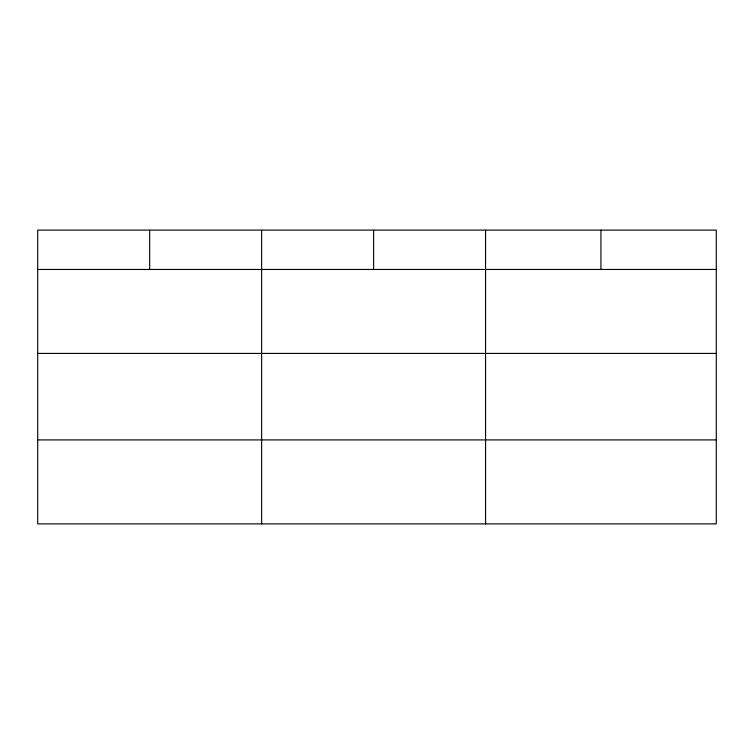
<?xml version="1.0" encoding="UTF-8"?>
<svg xmlns="http://www.w3.org/2000/svg" width="754" height="754" viewBox="0 0 754 754"><rect width="100%" height="100%" fill="white"/><g stroke="black" fill="none" stroke-linecap="round" stroke-linejoin="round"><path stroke-width="1.13" d="M716.3 353.419L716.3 230.111L37.7 230.111L37.7 523.889L716.3 523.889L716.3 353.419L37.7 353.419M37.7 269.451L716.3 269.451M37.7 439.921L716.3 439.921M600.938 230.111L600.938 269.451M485.576 230.111L485.576 523.889M373.607 230.111L373.607 269.451M261.638 230.111L261.638 523.889M149.669 230.111L149.669 269.451"/></g></svg>
